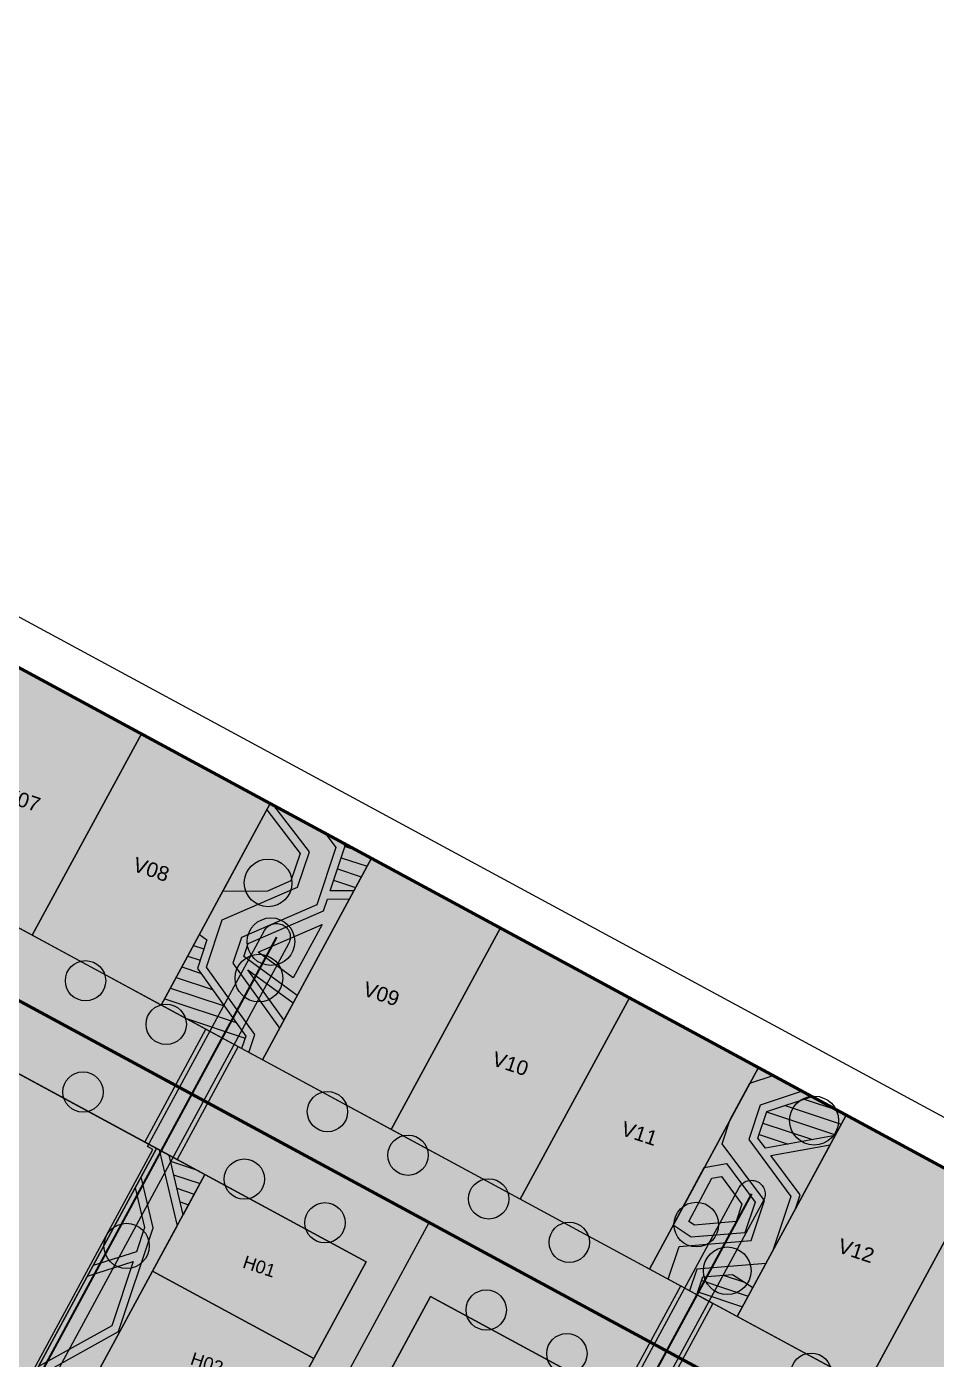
# Model space of a CAD drawing. Header units: metres. Extents: x 338560 to 339836, y 4035198 to 4035840.
# Drawn here: x 339152 to 339251.2, y 4035625.6 to 4035771 of the extents above; entities that cross this region are included whole.
import ezdxf
from ezdxf.enums import TextEntityAlignment as Align

# ---------------------------------------------------------------- set-up
doc = ezdxf.new("R2010")
doc.units = ezdxf.units.M
for name, color, linetype, lineweight in [('MP_BOUNDARY', 1, 'Continuous', 50), ('MP_BOUNDARY_COORDS', 6, 'Continuous', 18), ('MP_CIRC_EMERGENCY', 30, 'Continuous', 35), ('MP_CIRC_LOCAL', 8, 'Continuous', 25), ('MP_CIRC_PED', 3, 'Continuous', 35), ('MP_CIRC_VEHICLE', 250, 'Continuous', 50), ('MP_CROSSINGS', 7, 'Continuous', 13), ('MP_GARDEN_BEDS', 84, 'Continuous', 13), ('MP_GARDEN_PATH', 41, 'Continuous', 13), ('MP_GREEN', 3, 'Continuous', 13), ('MP_LANDSCAPE', 94, 'Continuous', 13), ('MP_PLOT_HOUSE', 40, 'Continuous', 18), ('MP_PLOT_VILLA', 30, 'Continuous', 18), ('MP_ROADS', 8, 'Continuous', 25), ('MP_SERVICES', 1, 'Continuous', 25), ('MP_TEXT_PLOTNO', 8, 'Continuous', 9), ('MP_TREES', 3, 'Continuous', 13)]:
    doc.layers.add(name, color=color, linetype=linetype, lineweight=lineweight)
for name, color, linetype in [('MP_HATCH_GREEN', 3, 'Continuous'), ('MP_HATCH_LANDSCAPE', 94, 'Continuous'), ('MP_HATCH_RES', 31, 'Continuous'), ('MP_HATCH_ROAD', 252, 'Continuous'), ('MP_HATCH_SERV', 1, 'Continuous')]:
    doc.layers.add(name, color=color, linetype=linetype)
doc.styles.add('AR', font='arial.ttf')

msp = doc.modelspace()

# ---------------------------------------------------------------- hatches: boundary and pattern name
at = {"layer": 'MP_HATCH_GREEN', "true_color": 0x96cd78}
for points in [[(339189.57, 4035680.25), (339177.67, 4035658.26), (339166.64, 4035664.23), (339178.54, 4035686.22)], [(339241.36, 4035652.22), (339229.47, 4035630.24), (339219.89, 4035635.42), (339231.78, 4035657.41)], [(339159.98, 4035624.63), (339154.27, 4035614.07), (339148.56, 4035603.52), (339159.11, 4035597.81), (339154.35, 4035589.01), (339148.7, 4035592.07), (339149.98, 4035595.93), (339145.7, 4035598.24), (339145.2, 4035598.55), (339144.73, 4035598.9), (339144.29, 4035599.3), (339143.9, 4035599.74), (339143.55, 4035600.21), (339143.25, 4035600.72), (339143, 4035601.25), (339142.81, 4035601.81), (339142.67, 4035602.38), (339142.58, 4035602.96), (339142.56, 4035603.55), (339142.59, 4035604.14), (339142.68, 4035604.72), (339142.83, 4035605.29), (339143.03, 4035605.84), (339143.28, 4035606.37), (339148.99, 4035616.93), (339149.78, 4035618.39), (339154.7, 4035627.48), (339160.41, 4035638.04), (339166.12, 4035648.59), (339171.4, 4035645.74), (339165.69, 4035635.18)]]:
    msp.add_hatch(color=7, dxfattribs=at).paths.add_polyline_path(points)
at = {"layer": 'MP_HATCH_LANDSCAPE', "true_color": 0xe29684}
for points in [[(339171.58, 4035668.37), (339173.29, 4035673.53), (339181.52, 4035677.1), (339182.8, 4035680.94), (339178.93, 4035686), (339184.51, 4035682.98), (339185.7, 4035681.43), (339183.62, 4035675.18), (339175.39, 4035671.61), (339174.46, 4035668.81), (339179.54, 4035661.72), (339177.67, 4035658.26), (339176.21, 4035659.05), (339176.86, 4035661)], [(339230.98, 4035638.52), (339232.44, 4035642.89), (339227.83, 4035649.1), (339228.71, 4035651.73), (339230.85, 4035655.69), (339233.4, 4035656.53), (339236.55, 4035654.83), (339231.98, 4035653.32), (339230.73, 4035649.56), (339235.33, 4035643.35), (339233.36, 4035637.44), (339232.61, 4035636.04), (339225.07, 4035635.42), (339224.28, 4035633.04), (339221.95, 4035634.3), (339223.14, 4035637.87)], [(339148, 4035609.16), (339152.77, 4035623.49), (339161.99, 4035628.61), (339165.75, 4035639.92), (339164.45, 4035645.49), (339166.12, 4035648.59), (339166.43, 4035648.43), (339168.37, 4035640.14), (339165.69, 4035635.18), (339159.98, 4035624.63), (339159.9, 4035624.47), (339154.92, 4035621.71), (339150.82, 4035609.4), (339151.28, 4035608.54), (339149.79, 4035605.8)]]:
    msp.add_hatch(color=7, dxfattribs=at).paths.add_polyline_path(points)
at = {"layer": 'MP_HATCH_LANDSCAPE', "true_color": 0x4e7834}
for points in [[(339178.16, 4035685.52), (339181.79, 4035680.78), (339180.79, 4035677.77), (339178.23, 4035676.66), (339173.35, 4035676.63)], [(339180.02, 4035662.6), (339176.1, 4035668.07), (339181.03, 4035664.48)], [(339235.83, 4035641.99), (339236.34, 4035643.51), (339233.15, 4035647.8), (339239.6, 4035648.97)], [(339160.41, 4035638.04), (339163.8, 4035644.3), (339164.82, 4035639.97), (339163.94, 4035637.31), (339159.2, 4035635.8)], [(339158.58, 4035634.66), (339163.58, 4035636.25), (339161.25, 4035629.23), (339153.24, 4035624.78), (339154.7, 4035627.48)]]:
    msp.add_hatch(color=7, dxfattribs=at).paths.add_polyline_path(points)
at = {"layer": 'MP_HATCH_LANDSCAPE', "true_color": 0xd6d6d2}
for points in [[(339187.65, 4035676.71), (339185.07, 4035676.69), (339186.7, 4035681.6), (339186.44, 4035681.94), (339189.57, 4035680.25)], [(339170.81, 4035671.93), (339171.62, 4035671.34), (339170.58, 4035668.22), (339175.86, 4035660.85), (339175.41, 4035659.48), (339166.64, 4035664.23)], [(339240.15, 4035649.98), (339232.55, 4035648.61), (339231.73, 4035649.72), (339232.69, 4035652.61), (339237.64, 4035654.24), (339241.36, 4035652.22)], [(339169.02, 4035641.33), (339167.49, 4035647.85), (339171.4, 4035645.74)], [(339225.73, 4035634.57), (339228.96, 4035634.84), (339231.17, 4035633.39), (339229.47, 4035630.24), (339225.08, 4035632.61)]]:
    msp.add_hatch(color=7, dxfattribs=at).paths.add_polyline_path(points)
at = {"layer": 'MP_HATCH_LANDSCAPE', "true_color": 0x96c44a}
for points in [[(339181.46, 4035665.27), (339175.65, 4035669.52), (339176.12, 4035670.94), (339184.35, 4035674.51), (339184.77, 4035675.79), (339187.16, 4035675.81)], [(339225.87, 4035646.49), (339228.32, 4035646.93), (339231.44, 4035642.73), (339230.32, 4035639.37), (339224.46, 4035638.88), (339222.47, 4035640.19)]]:
    msp.add_hatch(color=7, dxfattribs=at).paths.add_polyline_path(points)
at = {"layer": 'MP_HATCH_LANDSCAPE', "true_color": 0xece2cc}
for points in [[(339138.15, 4035593.29), (339138.01, 4035593.24), (339137.87, 4035593.2), (339137.72, 4035593.18), (339137.57, 4035593.18), (339137.43, 4035593.18), (339137.28, 4035593.21), (339137.14, 4035593.24), (339137, 4035593.29), (339136.87, 4035593.36), (339136.74, 4035593.43), (339136.62, 4035593.52), (339136.52, 4035593.62), (339136.42, 4035593.73), (339136.33, 4035593.85), (339136.25, 4035593.98), (339136.19, 4035594.11), (339136.14, 4035594.25), (339136.11, 4035594.39), (339136.09, 4035594.54), (339136.08, 4035594.68), (339136.09, 4035594.83), (339136.11, 4035594.98), (339136.15, 4035595.12), (339136.2, 4035595.26), (339136.26, 4035595.39), (339149.01, 4035618.96), (339149.64, 4035618.75), (339154.44, 4035627.62), (339160.15, 4035638.18), (339165.72, 4035648.47), (339165.15, 4035648.78), (339177.9, 4035672.35), (339177.98, 4035672.47), (339178.06, 4035672.59), (339178.16, 4035672.7), (339178.27, 4035672.8), (339178.39, 4035672.89), (339178.52, 4035672.96), (339178.65, 4035673.02), (339178.79, 4035673.07), (339178.93, 4035673.11), (339179.08, 4035673.13), (339179.23, 4035673.13), (339179.37, 4035673.13), (339179.52, 4035673.1), (339179.66, 4035673.07), (339179.8, 4035673.02), (339179.93, 4035672.95), (339180.06, 4035672.88), (339180.18, 4035672.79), (339180.29, 4035672.69), (339180.38, 4035672.58), (339180.47, 4035672.46), (339180.55, 4035672.34), (339180.61, 4035672.2), (339180.66, 4035672.06), (339180.69, 4035671.92), (339180.71, 4035671.77), (339180.72, 4035671.63), (339180.71, 4035671.48), (339180.69, 4035671.33), (339180.65, 4035671.19), (339180.6, 4035671.05), (339180.54, 4035670.92), (339138.9, 4035593.96), (339138.82, 4035593.84), (339138.74, 4035593.72), (339138.64, 4035593.61), (339138.53, 4035593.51), (339138.41, 4035593.43), (339138.28, 4035593.35)], [(339189.95, 4035565.26), (339189.81, 4035565.21), (339189.67, 4035565.18), (339189.52, 4035565.16), (339189.37, 4035565.15), (339189.23, 4035565.16), (339189.08, 4035565.18), (339188.94, 4035565.22), (339188.8, 4035565.27), (339188.67, 4035565.33), (339188.54, 4035565.41), (339188.42, 4035565.5), (339188.31, 4035565.6), (339188.22, 4035565.71), (339188.13, 4035565.82), (339188.05, 4035565.95), (339187.99, 4035566.08), (339187.94, 4035566.22), (339187.91, 4035566.37), (339187.89, 4035566.51), (339187.88, 4035566.66), (339187.89, 4035566.81), (339187.91, 4035566.95), (339187.95, 4035567.09), (339188, 4035567.23), (339188.06, 4035567.36), (339229.7, 4035644.32), (339229.78, 4035644.45), (339229.86, 4035644.57), (339229.96, 4035644.67), (339230.07, 4035644.77), (339230.19, 4035644.86), (339230.32, 4035644.94), (339230.45, 4035645), (339230.59, 4035645.05), (339230.73, 4035645.08), (339230.88, 4035645.1), (339231.03, 4035645.11), (339231.17, 4035645.1), (339231.32, 4035645.08), (339231.46, 4035645.04), (339231.6, 4035644.99), (339231.73, 4035644.93), (339231.86, 4035644.85), (339231.98, 4035644.76), (339232.08, 4035644.66), (339232.18, 4035644.55), (339232.27, 4035644.44), (339232.35, 4035644.31), (339232.41, 4035644.18), (339232.46, 4035644.04), (339232.49, 4035643.89), (339232.51, 4035643.75), (339232.52, 4035643.6), (339232.51, 4035643.45), (339232.49, 4035643.31), (339232.45, 4035643.17), (339232.4, 4035643.03), (339232.34, 4035642.9), (339190.7, 4035565.94), (339190.62, 4035565.81), (339190.54, 4035565.69), (339190.44, 4035565.58), (339190.33, 4035565.49), (339190.21, 4035565.4), (339190.08, 4035565.32)]]:
    msp.add_hatch(color=7, dxfattribs=at).paths.add_polyline_path(points)
at = {"layer": 'MP_HATCH_RES', "true_color": 0xfecc66}
for points in [[(339150.39, 4035701.44), (339164.47, 4035693.83), (339152.57, 4035671.84), (339138.5, 4035679.45)], [(339164.47, 4035693.83), (339178.54, 4035686.22), (339166.64, 4035664.23), (339152.57, 4035671.84)], [(339189.57, 4035680.25), (339203.64, 4035672.64), (339191.74, 4035650.65), (339177.67, 4035658.26)], [(339203.64, 4035672.64), (339217.71, 4035665.02), (339205.81, 4035643.03), (339191.74, 4035650.65)], [(339217.71, 4035665.02), (339231.78, 4035657.41), (339219.89, 4035635.42), (339205.81, 4035643.03)], [(339241.36, 4035652.22), (339255.44, 4035644.61), (339243.54, 4035622.62), (339229.47, 4035630.24)], [(339255.44, 4035644.61), (339269.51, 4035637), (339257.61, 4035615.01), (339243.54, 4035622.62)]]:
    msp.add_hatch(color=7, dxfattribs=at).paths.add_polyline_path(points)
at = {"layer": 'MP_HATCH_RES', "true_color": 0xf26722}
for points in [[(339171.4, 4035645.74), (339188.99, 4035636.22), (339183.28, 4035625.66), (339165.69, 4035635.18)], [(339165.69, 4035635.18), (339183.28, 4035625.66), (339177.57, 4035615.11), (339159.98, 4035624.63)], [(339196.03, 4035632.41), (339213.62, 4035622.89), (339207.91, 4035612.34), (339190.32, 4035621.86)]]:
    msp.add_hatch(color=7, dxfattribs=at).paths.add_polyline_path(points)
at = {"layer": 'MP_HATCH_ROAD', "true_color": 0xe1e1e1}
h = msp.add_hatch(color=7, dxfattribs=at)
h.paths.add_polyline_path([(339001.22, 4035480.22), (338999.08, 4035482.3), (338997.15, 4035484.59), (338995.46, 4035487.06), (338994.02, 4035489.68), (338992.85, 4035492.44), (338991.96, 4035495.29), (338991.36, 4035498.23), (338991.06, 4035501.2), (338991.05, 4035504.19), (338991.34, 4035507.17), (338991.93, 4035510.11), (339037.71, 4035691.48), (339038.55, 4035694.23), (339039.64, 4035696.88), (339040.99, 4035699.42), (339042.56, 4035701.82), (339044.37, 4035704.06), (339046.37, 4035706.11), (339048.57, 4035707.96), (339050.93, 4035709.6), (339053.44, 4035711), (339056.07, 4035712.15), (339058.79, 4035713.05), (339061.6, 4035713.68), (339064.44, 4035714.04), (339067.31, 4035714.13), (339070.18, 4035713.95), (339073.01, 4035713.49), (339075.79, 4035712.76), (339078.49, 4035711.77), (339081.08, 4035710.52), (339436.15, 4035518.41), (339444.16, 4035542.5), (339462.03, 4035532.83), (339454.01, 4035508.75), (339769.23, 4035338.2), (339771.72, 4035336.69), (339774.05, 4035334.95), (339776.2, 4035333), (339778.15, 4035330.84), (339779.88, 4035328.51), (339781.38, 4035326.02), (339782.63, 4035323.4), (339783.62, 4035320.66), (339784.34, 4035317.85), (339784.79, 4035314.98), (339784.95, 4035312.07), (339784.84, 4035309.17), (339784.44, 4035306.29), (339783.77, 4035303.46), (339782.83, 4035300.71), (339781.62, 4035298.07), (339780.17, 4035295.55), (339751.82, 4035251.6), (339750.04, 4035249.13), (339748.03, 4035246.85), (339745.79, 4035244.79), (339743.35, 4035242.96), (339740.74, 4035241.4), (339737.99, 4035240.1), (339735.12, 4035239.09), (339732.16, 4035238.38), (339729.14, 4035237.97), (339726.1, 4035237.86), (339723.07, 4035238.07), (339720.07, 4035238.58), (339717.13, 4035239.39), (339631.04, 4035268.06), (339623.15, 4035244.34), (339619.66, 4035245.5), (339611.76, 4035248.13), (339619.66, 4035271.85), (339011.54, 4035474.3), (339008.75, 4035475.38), (339006.09, 4035476.74), (339003.57, 4035478.36)])
h.paths.add_polyline_path([(339163.89, 4035488.92), (339156.3, 4035491.45), (339141.14, 4035445.91), (339188.58, 4035430.11), (339203.74, 4035475.66), (339196.15, 4035478.18), (339199.31, 4035487.67), (339222.08, 4035480.09), (339218.92, 4035470.6), (339211.33, 4035473.13), (339196.17, 4035427.59), (339243.61, 4035411.79), (339258.77, 4035457.34), (339251.18, 4035459.86), (339254.34, 4035469.35), (339277.11, 4035461.77), (339273.95, 4035452.28), (339266.36, 4035454.81), (339251.2, 4035409.27), (339298.64, 4035393.47), (339313.8, 4035439.02), (339306.21, 4035441.54), (339309.37, 4035451.03), (339332.14, 4035443.45), (339328.98, 4035433.96), (339321.39, 4035436.49), (339306.23, 4035390.95), (339331.21, 4035382.63), (339378.65, 4035366.84), (339388.78, 4035363.47), (339405.81, 4035414.63), (339404.43, 4035415.72), (339403.01, 4035417.07), (339401.73, 4035418.56), (339400.61, 4035420.17), (339399.64, 4035421.88), (339398.85, 4035423.68), (339398.24, 4035425.54), (339397.81, 4035427.46), (339397.58, 4035429.41), (339397.54, 4035431.37), (339397.68, 4035433.33), (339398.02, 4035435.26), (339398.55, 4035437.15), (339399.26, 4035438.98), (339400.15, 4035440.73), (339401.2, 4035442.39), (339402.41, 4035443.93), (339403.77, 4035445.35), (339405.26, 4035446.63), (339406.87, 4035447.75), (339408.58, 4035448.72), (339410.37, 4035449.51), (339412.24, 4035450.12), (339413.5, 4035450.4), (339431.66, 4035504.92), (339351.42, 4035548.33), (339328.58, 4035506.12), (339335.62, 4035502.31), (339330.86, 4035493.51), (339309.75, 4035504.93), (339314.51, 4035513.73), (339321.55, 4035509.92), (339344.39, 4035552.14), (339299.63, 4035576.36), (339276.78, 4035534.14), (339283.82, 4035530.34), (339279.06, 4035521.54), (339257.95, 4035532.96), (339262.71, 4035541.76), (339269.75, 4035537.95), (339292.59, 4035580.17), (339247.83, 4035604.39), (339224.98, 4035562.17), (339232.02, 4035558.36), (339227.26, 4035549.57), (339206.15, 4035560.99), (339210.91, 4035569.78), (339217.95, 4035565.98), (339240.79, 4035608.19), (339196.03, 4035632.41), (339173.19, 4035590.19), (339180.22, 4035586.39), (339175.46, 4035577.59), (339154.35, 4035589.01), (339159.11, 4035597.81), (339166.15, 4035594), (339188.99, 4035636.22), (339134.65, 4035665.62), (339100.2, 4035684.26), (339074.71, 4035698.05), (339073.03, 4035698.86), (339071.59, 4035699.39), (339070.11, 4035699.77), (339068.6, 4035700.02), (339067.07, 4035700.12), (339065.54, 4035700.07), (339064.03, 4035699.88), (339062.53, 4035699.54), (339061.08, 4035699.06), (339059.68, 4035698.45), (339058.34, 4035697.7), (339057.09, 4035696.83), (339055.92, 4035695.84), (339054.85, 4035694.75), (339053.89, 4035693.56), (339053.05, 4035692.28), (339052.33, 4035690.93), (339051.75, 4035689.51), (339051.2, 4035687.73), (339005.59, 4035507.02), (339005.21, 4035505.11), (339005.05, 4035503.53), (339005.06, 4035501.93), (339005.22, 4035500.35), (339005.54, 4035498.78), (339006.01, 4035497.26), (339006.63, 4035495.79), (339007.4, 4035494.4), (339008.3, 4035493.08), (339009.33, 4035491.86), (339010.47, 4035490.75), (339011.72, 4035489.76), (339013.06, 4035488.9), (339014.48, 4035488.18), (339016.29, 4035487.47), (339072.83, 4035468.65), (339093.7, 4035461.7), (339133.55, 4035448.44), (339148.71, 4035493.98), (339141.12, 4035496.5), (339144.28, 4035505.99), (339167.05, 4035498.41)])
h.paths.add_polyline_path([(339518.74, 4035370.79), (339503.58, 4035325.24), (339551.02, 4035309.45), (339566.18, 4035354.99), (339558.59, 4035357.52), (339561.75, 4035367.01), (339584.52, 4035359.43), (339581.36, 4035349.94), (339573.77, 4035352.47), (339558.61, 4035306.92), (339606.05, 4035291.13), (339621.21, 4035336.67), (339613.62, 4035339.2), (339616.78, 4035348.69), (339639.55, 4035341.11), (339636.4, 4035331.62), (339628.8, 4035334.15), (339613.64, 4035288.6), (339721.22, 4035252.79), (339723.12, 4035252.26), (339724.72, 4035251.99), (339726.34, 4035251.88), (339727.96, 4035251.93), (339729.57, 4035252.15), (339731.14, 4035252.53), (339732.67, 4035253.07), (339734.14, 4035253.76), (339735.53, 4035254.6), (339736.83, 4035255.57), (339738.02, 4035256.67), (339739.09, 4035257.88), (339740.25, 4035259.49), (339768.22, 4035302.85), (339769.16, 4035304.49), (339769.81, 4035305.9), (339770.31, 4035307.36), (339770.67, 4035308.87), (339770.88, 4035310.4), (339770.94, 4035311.95), (339770.85, 4035313.5), (339770.61, 4035315.03), (339770.23, 4035316.53), (339769.7, 4035317.98), (339769.03, 4035319.38), (339768.23, 4035320.71), (339767.31, 4035321.95), (339766.27, 4035323.1), (339765.13, 4035324.14), (339763.89, 4035325.07), (339762.27, 4035326.05), (339449.52, 4035495.26), (339432.48, 4035444.08), (339433.32, 4035443.1), (339434.45, 4035441.49), (339435.41, 4035439.78), (339436.2, 4035437.99), (339436.82, 4035436.12), (339437.24, 4035434.21), (339437.48, 4035432.26), (339437.52, 4035430.29), (339437.37, 4035428.34), (339437.03, 4035426.4), (339436.5, 4035424.51), (339435.79, 4035422.68), (339434.91, 4035420.93), (339433.85, 4035419.28), (339432.64, 4035417.73), (339431.29, 4035416.31), (339429.8, 4035415.04), (339428.19, 4035413.91), (339426.48, 4035412.95), (339424.68, 4035412.16), (339422.82, 4035411.54), (339420.9, 4035411.12), (339418.95, 4035410.88), (339417.2, 4035410.84), (339400.16, 4035359.68), (339495.99, 4035327.77), (339511.15, 4035373.31), (339503.56, 4035375.84), (339506.72, 4035385.33), (339529.49, 4035377.75), (339526.33, 4035368.26)])
h.paths.add_polyline_path([(339427.45, 4035429.58), (339427.52, 4035430.56), (339427.5, 4035431.54), (339427.38, 4035432.52), (339427.17, 4035433.48), (339426.87, 4035434.41), (339426.47, 4035435.31), (339425.99, 4035436.16), (339425.43, 4035436.97), (339424.79, 4035437.71), (339424.08, 4035438.39), (339423.3, 4035438.99), (339422.48, 4035439.52), (339421.6, 4035439.96), (339420.69, 4035440.32), (339419.74, 4035440.58), (339418.77, 4035440.75), (339417.8, 4035440.83), (339416.82, 4035440.81), (339415.84, 4035440.69), (339414.88, 4035440.48), (339413.95, 4035440.17), (339413.05, 4035439.77), (339412.2, 4035439.29), (339411.39, 4035438.73), (339410.65, 4035438.09), (339409.97, 4035437.38), (339409.37, 4035436.61), (339408.84, 4035435.78), (339408.4, 4035434.91), (339408.04, 4035433.99), (339407.78, 4035433.05), (339407.61, 4035432.08), (339407.53, 4035431.1), (339407.55, 4035430.12), (339407.67, 4035429.14), (339407.88, 4035428.19), (339408.19, 4035427.25), (339408.59, 4035426.36), (339409.07, 4035425.5), (339409.63, 4035424.7), (339410.27, 4035423.95), (339410.98, 4035423.27), (339411.75, 4035422.67), (339412.58, 4035422.14), (339413.45, 4035421.7), (339414.37, 4035421.34), (339415.31, 4035421.08), (339416.28, 4035420.91), (339417.26, 4035420.84), (339418.24, 4035420.86), (339419.21, 4035420.97), (339420.17, 4035421.19), (339421.11, 4035421.49), (339422, 4035421.89), (339422.86, 4035422.37), (339423.66, 4035422.93), (339424.41, 4035423.57), (339425.08, 4035424.28), (339425.69, 4035425.05), (339426.22, 4035425.88), (339426.66, 4035426.76), (339427.02, 4035427.67), (339427.28, 4035428.62)])
h.paths.add_polyline_path([(339453.1, 4035531.34), (339449.3, 4035532.61), (339423.84, 4035456.13), (339427.64, 4035454.87)])
at = {"layer": 'MP_HATCH_SERV', "true_color": 0xed1f24}
msp.add_hatch(color=7, dxfattribs=at).paths.add_polyline_path([(339051.2, 4035687.73), (339051.75, 4035689.51), (339052.33, 4035690.93), (339053.05, 4035692.28), (339053.89, 4035693.56), (339054.85, 4035694.75), (339055.92, 4035695.84), (339057.09, 4035696.83), (339058.34, 4035697.7), (339059.68, 4035698.45), (339061.08, 4035699.06), (339062.53, 4035699.54), (339064.03, 4035699.88), (339065.54, 4035700.07), (339067.07, 4035700.12), (339068.6, 4035700.02), (339070.11, 4035699.77), (339071.59, 4035699.39), (339073.03, 4035698.86), (339074.71, 4035698.05), (339089.98, 4035689.79), (339088.86, 4035686.41), (339088.86, 4035686.41), (339088.86, 4035686.41), (339088.86, 4035686.41), (339088.86, 4035686.41), (339088.86, 4035686.41), (339088.86, 4035686.41), (339088.86, 4035686.41), (339088.86, 4035686.4), (339088.86, 4035686.4), (339088.86, 4035686.4), (339088.86, 4035686.4), (339088.86, 4035686.4), (339088.86, 4035686.4), (339088.86, 4035686.4), (339133.52, 4035662.24), (339133.52, 4035662.24), (339133.52, 4035662.24), (339133.52, 4035662.24), (339133.52, 4035662.24), (339133.52, 4035662.24), (339133.52, 4035662.24), (339133.52, 4035662.24), (339133.53, 4035662.24), (339133.53, 4035662.24), (339133.53, 4035662.24), (339133.53, 4035662.24), (339133.53, 4035662.24), (339133.53, 4035662.24), (339133.53, 4035662.24), (339133.53, 4035662.24), (339133.53, 4035662.24), (339133.53, 4035662.25), (339133.53, 4035662.25), (339134.65, 4035665.62), (339166.12, 4035648.59), (339160.41, 4035638.04), (339154.7, 4035627.48), (339149.78, 4035618.39), (339042.7, 4035654.04)])

# ---------------------------------------------------------------- linework, layer by layer
at = {"layer": 'MP_BOUNDARY'}
msp.add_lwpolyline([(338955.19, 4035466.71), (339030.78, 4035766.16), (339833.37, 4035331.92), (339749.71, 4035202.2)], close=True, dxfattribs=at)
at = {"layer": 'MP_BOUNDARY_COORDS'}
msp.add_lwpolyline([(338954, 4035462), (339032, 4035771), (339836, 4035336), (339747, 4035198)], close=True, dxfattribs=at)
at = {"layer": 'MP_CIRC_EMERGENCY'}
msp.add_lwpolyline([(338998.76, 4035508.56), (339044.46, 4035689.6), (339045.15, 4035691.87), (339045.99, 4035693.91), (339047.02, 4035695.85), (339048.23, 4035697.69), (339049.61, 4035699.4), (339051.15, 4035700.98), (339052.83, 4035702.4), (339054.64, 4035703.65), (339056.56, 4035704.72), (339058.57, 4035705.61), (339060.66, 4035706.3), (339062.81, 4035706.78), (339064.99, 4035707.06), (339067.19, 4035707.13), (339069.39, 4035706.98), (339071.56, 4035706.63), (339073.69, 4035706.07), (339075.76, 4035705.31), (339077.89, 4035704.29), (339765.75, 4035332.12)], dxfattribs=at)
at = {"layer": 'MP_CIRC_LOCAL'}
msp.add_lwpolyline([(339195.84, 4035640.47), (339167.29, 4035587.7)], dxfattribs=at)
at = {"layer": 'MP_CIRC_PED'}
for points in [[(339179.22, 4035671.63), (339137.58, 4035594.68)], [(339231.02, 4035643.61), (339189.38, 4035566.65)]]:
    msp.add_lwpolyline(points, dxfattribs=at)
at = {"layer": 'MP_CIRC_VEHICLE'}
msp.add_lwpolyline([(338998.76, 4035508.56), (339044.46, 4035689.6), (339045.15, 4035691.87), (339045.99, 4035693.91), (339047.02, 4035695.85), (339048.23, 4035697.69), (339049.61, 4035699.4), (339051.15, 4035700.98), (339052.83, 4035702.4), (339054.64, 4035703.65), (339056.56, 4035704.72), (339058.57, 4035705.61), (339060.66, 4035706.3), (339062.81, 4035706.78), (339064.99, 4035707.06), (339067.19, 4035707.13), (339069.39, 4035706.98), (339071.56, 4035706.63), (339073.69, 4035706.07), (339075.76, 4035705.31), (339077.89, 4035704.29), (339765.75, 4035332.12)], dxfattribs=at)
at = {"layer": 'MP_CROSSINGS'}
for points in [[(339171.51, 4035661.59), (339175.03, 4035659.69), (339168.37, 4035647.38), (339164.85, 4035649.28)], [(339223.31, 4035633.57), (339226.83, 4035631.66), (339220.17, 4035619.35), (339216.65, 4035621.25)]]:
    msp.add_lwpolyline(points, close=True, dxfattribs=at)
at = {"layer": 'MP_GARDEN_BEDS'}
for points in [[(339178.16, 4035685.52), (339181.79, 4035680.78), (339180.79, 4035677.77), (339178.23, 4035676.66), (339173.35, 4035676.63)], [(339181.46, 4035665.27), (339175.65, 4035669.52), (339176.12, 4035670.94), (339184.35, 4035674.51), (339184.77, 4035675.79), (339187.16, 4035675.81)], [(339180.02, 4035662.6), (339176.1, 4035668.07), (339181.03, 4035664.48)], [(339235.83, 4035641.99), (339236.34, 4035643.51), (339233.15, 4035647.8), (339239.6, 4035648.97)], [(339225.87, 4035646.49), (339228.32, 4035646.93), (339231.44, 4035642.73), (339230.32, 4035639.37), (339224.46, 4035638.88), (339222.47, 4035640.19)], [(339160.41, 4035638.04), (339163.8, 4035644.3), (339164.82, 4035639.97), (339163.94, 4035637.31), (339159.2, 4035635.8)], [(339158.58, 4035634.66), (339163.58, 4035636.25), (339161.25, 4035629.23), (339153.24, 4035624.78), (339154.7, 4035627.48)]]:
    msp.add_lwpolyline(points, close=True, dxfattribs=at)
at = {"layer": 'MP_GARDEN_PATH'}
for points in [[(339171.58, 4035668.37), (339173.29, 4035673.53), (339181.52, 4035677.1), (339182.8, 4035680.94), (339178.93, 4035686), (339184.51, 4035682.98), (339185.7, 4035681.43), (339183.62, 4035675.18), (339175.39, 4035671.61), (339174.46, 4035668.81), (339179.54, 4035661.72), (339177.67, 4035658.26), (339176.21, 4035659.05), (339176.86, 4035661)], [(339230.98, 4035638.52), (339232.44, 4035642.89), (339227.83, 4035649.1), (339228.71, 4035651.73), (339230.85, 4035655.69), (339233.4, 4035656.53), (339236.55, 4035654.83), (339231.98, 4035653.32), (339230.73, 4035649.56), (339235.33, 4035643.35), (339233.36, 4035637.44), (339232.61, 4035636.04), (339225.07, 4035635.42), (339224.28, 4035633.04), (339221.95, 4035634.3), (339223.14, 4035637.87)], [(339148, 4035609.16), (339152.77, 4035623.49), (339161.99, 4035628.61), (339165.75, 4035639.92), (339164.45, 4035645.49), (339166.12, 4035648.59), (339166.43, 4035648.43), (339168.37, 4035640.14), (339165.69, 4035635.18), (339159.98, 4035624.63), (339159.9, 4035624.47), (339154.92, 4035621.71), (339150.82, 4035609.4), (339151.28, 4035608.54), (339149.79, 4035605.8)]]:
    msp.add_lwpolyline(points, close=True, dxfattribs=at)
for points in [[(339149.64, 4035618.75), (339154.44, 4035627.62), (339160.15, 4035638.18), (339165.72, 4035648.47), (339165.15, 4035648.78), (339177.9, 4035672.35), (339177.98, 4035672.47), (339178.06, 4035672.59), (339178.16, 4035672.7), (339178.27, 4035672.8), (339178.39, 4035672.89), (339178.52, 4035672.96), (339178.65, 4035673.02), (339178.79, 4035673.07), (339178.93, 4035673.11), (339179.08, 4035673.13), (339179.23, 4035673.13), (339179.37, 4035673.13), (339179.52, 4035673.1), (339179.66, 4035673.07), (339179.8, 4035673.02), (339179.93, 4035672.95), (339180.06, 4035672.88), (339180.18, 4035672.79), (339180.29, 4035672.69), (339180.38, 4035672.58), (339180.47, 4035672.46), (339180.55, 4035672.34), (339180.61, 4035672.2), (339180.66, 4035672.06), (339180.69, 4035671.92), (339180.71, 4035671.77), (339180.72, 4035671.63), (339180.71, 4035671.48), (339180.69, 4035671.33), (339180.65, 4035671.19), (339180.6, 4035671.05), (339180.54, 4035670.92), (339138.9, 4035593.96)], [(339188.06, 4035567.36), (339229.7, 4035644.32), (339229.78, 4035644.45), (339229.86, 4035644.57), (339229.96, 4035644.67), (339230.07, 4035644.77), (339230.19, 4035644.86), (339230.32, 4035644.94), (339230.45, 4035645), (339230.59, 4035645.05), (339230.73, 4035645.08), (339230.88, 4035645.1), (339231.03, 4035645.11), (339231.17, 4035645.1), (339231.32, 4035645.08), (339231.46, 4035645.04), (339231.6, 4035644.99), (339231.73, 4035644.93), (339231.86, 4035644.85), (339231.98, 4035644.76), (339232.08, 4035644.66), (339232.18, 4035644.55), (339232.27, 4035644.44), (339232.35, 4035644.31), (339232.41, 4035644.18), (339232.46, 4035644.04), (339232.49, 4035643.89), (339232.51, 4035643.75), (339232.52, 4035643.6), (339232.51, 4035643.45), (339232.49, 4035643.31), (339232.45, 4035643.17), (339232.4, 4035643.03), (339232.34, 4035642.9), (339190.7, 4035565.94)]]:
    msp.add_lwpolyline(points, dxfattribs=at)
at = {"layer": 'MP_GREEN'}
for points in [[(339189.57, 4035680.25), (339177.67, 4035658.26), (339166.64, 4035664.23), (339178.54, 4035686.22)], [(339241.36, 4035652.22), (339229.47, 4035630.24), (339219.89, 4035635.42), (339231.78, 4035657.41)]]:
    msp.add_lwpolyline(points, close=True, dxfattribs=at)
msp.add_lwpolyline([(339149.78, 4035618.39), (339154.7, 4035627.48), (339160.41, 4035638.04), (339166.12, 4035648.59), (339171.4, 4035645.74), (339165.69, 4035635.18), (339159.98, 4035624.63)], dxfattribs=at)
at = {"layer": 'MP_LANDSCAPE'}
for points in [[(339187.65, 4035676.71), (339185.07, 4035676.69), (339186.7, 4035681.6), (339186.44, 4035681.94), (339189.57, 4035680.25)], [(339170.81, 4035671.93), (339171.62, 4035671.34), (339170.58, 4035668.22), (339175.86, 4035660.85), (339175.41, 4035659.48), (339166.64, 4035664.23)], [(339240.15, 4035649.98), (339232.55, 4035648.61), (339231.73, 4035649.72), (339232.69, 4035652.61), (339237.64, 4035654.24), (339241.36, 4035652.22)], [(339169.02, 4035641.33), (339167.49, 4035647.85), (339171.4, 4035645.74)], [(339225.73, 4035634.57), (339228.96, 4035634.84), (339231.17, 4035633.39), (339229.47, 4035630.24), (339225.08, 4035632.61)]]:
    msp.add_lwpolyline(points, close=True, dxfattribs=at)
for points in [[(339186.28, 4035680.31), (339189.09, 4035679.37)], [(339186.69, 4035681.54), (339187.95, 4035681.12)], [(339185.87, 4035679.08), (339188.46, 4035678.21)], [(339185.45, 4035677.84), (339187.83, 4035677.05)], [(339177.2, 4035669.99), (339184.18, 4035673.02), (339181.03, 4035667.2), (339177.2, 4035669.99)], [(339170.16, 4035670.72), (339171.29, 4035670.35)], [(339169.53, 4035669.56), (339170.88, 4035669.11)], [(339168.27, 4035667.24), (339172.23, 4035665.93)], [(339168.9, 4035668.4), (339170.94, 4035667.72)], [(339167.65, 4035666.08), (339173.51, 4035664.13)], [(339167.02, 4035664.92), (339174.8, 4035662.33)], [(339169.3, 4035662.79), (339175.79, 4035660.63)], [(339236.77, 4035653.95), (339240.4, 4035652.74)], [(339232.68, 4035652.57), (339240.2, 4035650.07)], [(339234.7, 4035653.27), (339240.83, 4035651.23)], [(339232.27, 4035651.34), (339237.69, 4035649.54)], [(339231.86, 4035650.11), (339235.02, 4035649.06)], [(339167.64, 4035647.2), (339170.38, 4035646.29)], [(339167.99, 4035645.71), (339170.87, 4035644.75)], [(339226.72, 4035645.32), (339227.76, 4035645.51), (339229.99, 4035642.5), (339229.36, 4035640.59), (339224.8, 4035640.22), (339224.18, 4035640.62), (339226.72, 4035645.32)], [(339168.34, 4035644.23), (339170.24, 4035643.59)], [(339168.69, 4035642.74), (339169.61, 4035642.43)], [(339225.6, 4035634.17), (339230.68, 4035632.47)], [(339227.94, 4035634.76), (339230.27, 4035633.98)], [(339225.19, 4035632.93), (339230.05, 4035631.31)]]:
    msp.add_lwpolyline(points, dxfattribs=at)
at = {"layer": 'MP_PLOT_HOUSE'}
for points in [[(339171.4, 4035645.74), (339188.99, 4035636.22), (339183.28, 4035625.66), (339165.69, 4035635.18)], [(339165.69, 4035635.18), (339183.28, 4035625.66), (339177.57, 4035615.11), (339159.98, 4035624.63)], [(339196.03, 4035632.41), (339213.62, 4035622.89), (339207.91, 4035612.34), (339190.32, 4035621.86)]]:
    msp.add_lwpolyline(points, close=True, dxfattribs=at)
at = {"layer": 'MP_PLOT_VILLA'}
for points in [[(339150.39, 4035701.44), (339164.47, 4035693.83), (339152.57, 4035671.84), (339138.5, 4035679.45)], [(339164.47, 4035693.83), (339178.54, 4035686.22), (339166.64, 4035664.23), (339152.57, 4035671.84)], [(339189.57, 4035680.25), (339203.64, 4035672.64), (339191.74, 4035650.65), (339177.67, 4035658.26)], [(339203.64, 4035672.64), (339217.71, 4035665.02), (339205.81, 4035643.03), (339191.74, 4035650.65)], [(339217.71, 4035665.02), (339231.78, 4035657.41), (339219.89, 4035635.42), (339205.81, 4035643.03)], [(339241.36, 4035652.22), (339255.44, 4035644.61), (339243.54, 4035622.62), (339229.47, 4035630.24)], [(339255.44, 4035644.61), (339269.51, 4035637), (339257.61, 4035615.01), (339243.54, 4035622.62)]]:
    msp.add_lwpolyline(points, close=True, dxfattribs=at)
at = {"layer": 'MP_ROADS'}
for points in [[(338991.93, 4035510.11), (339037.71, 4035691.48), (339038.55, 4035694.23), (339039.64, 4035696.88), (339040.99, 4035699.42), (339042.56, 4035701.82), (339044.37, 4035704.06), (339046.37, 4035706.11), (339048.57, 4035707.96), (339050.93, 4035709.6), (339053.44, 4035711), (339056.07, 4035712.15), (339058.79, 4035713.05), (339061.6, 4035713.68), (339064.44, 4035714.04), (339067.31, 4035714.13), (339070.18, 4035713.95), (339073.01, 4035713.49), (339075.79, 4035712.76), (339078.49, 4035711.77), (339081.08, 4035710.52), (339436.15, 4035518.41)], [(339166.15, 4035594), (339188.99, 4035636.22), (339134.65, 4035665.62)], [(339240.79, 4035608.19), (339196.03, 4035632.41), (339173.19, 4035590.19)]]:
    msp.add_lwpolyline(points, dxfattribs=at)
at = {"layer": 'MP_SERVICES'}
msp.add_lwpolyline([(339134.65, 4035665.62), (339166.12, 4035648.59), (339160.41, 4035638.04), (339154.7, 4035627.48), (339149.78, 4035618.39)], dxfattribs=at)
at = {"layer": 'MP_TREES'}
for centre, radius in [((339178.3, 4035677.56), 2.6), ((339178.61, 4035671.15), 2.6), ((339158.38, 4035666.88), 2.2), ((339177.29, 4035667.17), 2.6), ((339167.18, 4035662.12), 2.2), ((339158.11, 4035654.74), 2.2), ((339184.77, 4035652.6), 2.2), ((339237.86, 4035651.62), 2.67), ((339193.56, 4035647.84), 2.2), ((339175.7, 4035645.23), 2.2), ((339202.36, 4035643.08), 2.2), ((339184.5, 4035640.47), 2.2), ((339225.01, 4035640.27), 2.44), ((339162.86, 4035637.94), 2.47), ((339211.15, 4035638.33), 2.2), ((339228.38, 4035635.23), 2.6), ((339202.09, 4035630.95), 2.2), ((339210.89, 4035626.19), 2.2), ((339237.54, 4035624.05), 2.2)]:
    msp.add_circle(centre, radius, dxfattribs=at)

# ---------------------------------------------------------------- texts
at = {"layer": 'MP_TEXT_PLOTNO', "style": 'AR'}
for s, height, p in [('V07', 1.6, (339151.48, 4035686.64)), ('V08', 1.6, (339165.55, 4035679.03)), ('V09', 1.6, (339190.65, 4035665.45)), ('V10', 1.6, (339204.73, 4035657.83)), ('V11', 1.6, (339218.8, 4035650.22)), ('V12', 1.6, (339242.45, 4035637.42)), ('H01', 1.4, (339177.34, 4035635.7)), ('H02', 1.4, (339171.63, 4035625.15))]:
    msp.add_text(s, height=height, rotation=-18.4135, dxfattribs=at).set_placement(p, align=Align.MIDDLE_CENTER)

doc.saveas('drawing.dxf')
